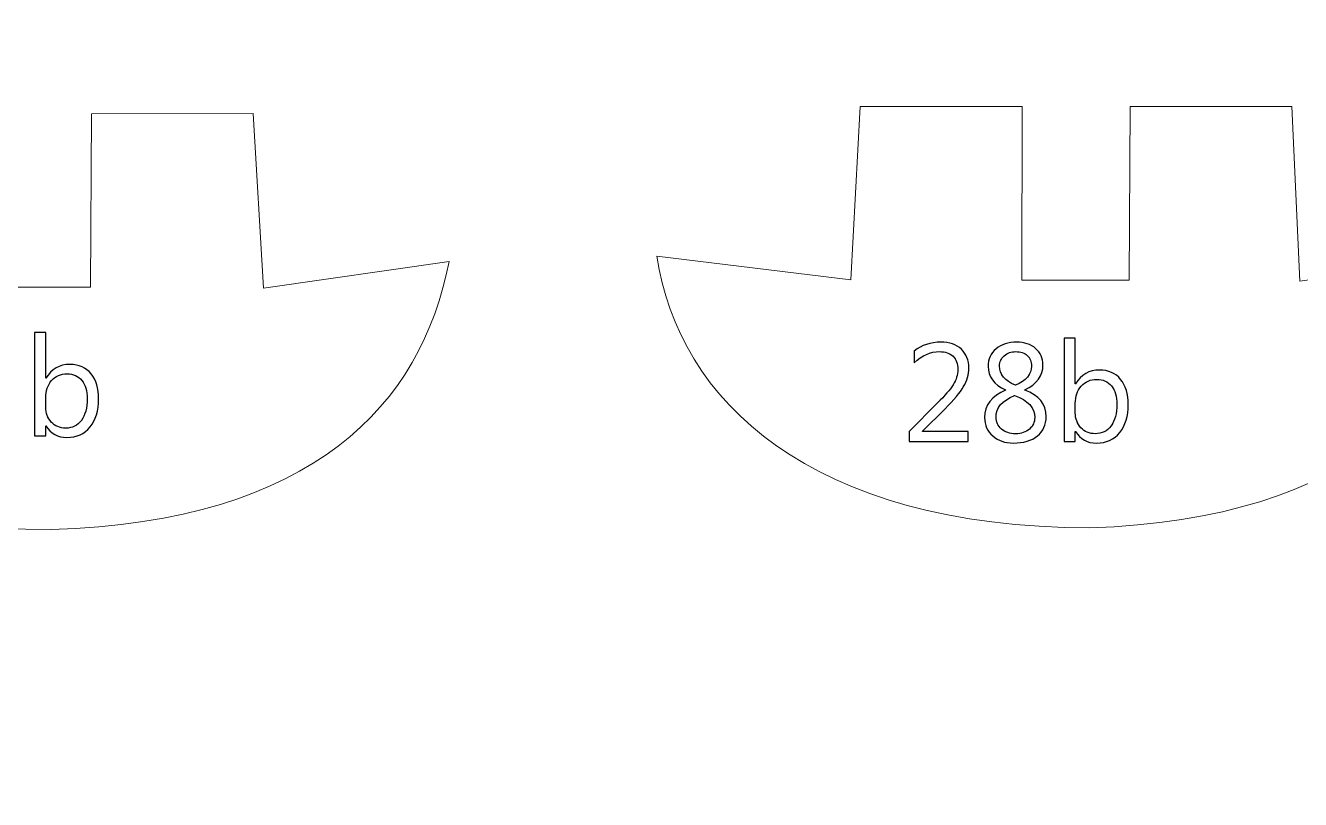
# Model space of a CAD drawing. Header units: centimetres. Extents: x -370 to 378, y -504 to 433.
# Drawn here: x 226.3 to 300.1, y 167.9 to 212.7 of the extents above; entities that cross this region are included whole.
import ezdxf

# ---------------------------------------------------------------- set-up
doc = ezdxf.new("R2010")
doc.units = ezdxf.units.CM
doc.header["$MEASUREMENT"] = 0
doc.layers.add('Camada 1', color=7, linetype='Continuous')
doc.layers.add('Camada 2', color=20, linetype='Continuous')

msp = doc.modelspace()

# ---------------------------------------------------------------- linework, layer by layer
at = {"layer": 'Camada 1', "lineweight": 9}
for points, knots in [([(216.721, 265.254), (216.721, 265.254), (230.116, 265.318), (230.116, 265.318), (230.116, 265.318), (230.116, 265.318), (230.103, 244.768), (230.103, 244.768), (230.103, 244.768), (230.103, 244.768), (236.36, 244.767), (236.36, 244.767), (236.36, 244.767), (236.36, 244.767), (236.371, 265.182), (236.371, 265.182), (236.371, 265.182), (236.371, 265.182), (256.209, 265.182), (256.209, 265.182), (256.209, 265.182), (256.209, 265.182), (256.209, 244.767), (256.209, 244.767), (256.209, 244.767), (256.209, 244.767), (262.443, 244.768), (262.443, 244.768), (262.443, 244.768), (262.443, 244.768), (262.445, 265.213), (262.445, 265.213), (262.445, 265.213), (262.445, 265.213), (282.346, 265.204), (282.346, 265.204), (282.346, 265.204), (282.346, 265.204), (282.296, 244.775), (282.296, 244.775), (282.296, 244.775), (282.296, 244.775), (288.629, 244.768), (288.629, 244.768), (288.629, 244.768), (288.629, 244.768), (288.652, 265.258), (288.652, 265.258), (288.652, 265.258), (288.652, 265.258), (308.479, 265.277), (308.479, 265.277), (308.479, 265.277), (308.479, 265.277), (308.479, 244.77), (308.479, 244.77), (308.479, 244.77), (308.479, 244.77), (314.689, 244.774), (314.689, 244.774), (314.689, 244.774), (314.689, 244.774), (314.79, 265.253), (314.79, 265.253), (314.79, 265.253), (314.79, 265.253), (334.828, 265.214), (334.828, 265.214), (334.828, 265.214), (334.828, 265.214), (334.892, 244.769), (334.892, 244.769), (334.892, 244.769), (334.892, 244.769), (341.063, 244.77), (341.063, 244.77), (341.063, 244.77), (341.063, 244.77), (341.094, 265.214), (341.094, 265.214), (341.094, 265.214), (341.094, 265.214), (366.922, 265.225), (366.922, 265.225), (366.922, 265.225), (366.922, 265.225), (366.966, 256.867), (366.966, 256.867), (366.966, 256.867), (366.966, 256.867), (360.754, 256.873), (360.754, 256.873), (360.754, 256.873), (360.754, 256.873), (360.754, 232.292), (360.754, 232.292), (360.754, 232.292), (360.754, 232.292), (366.964, 232.296), (366.964, 232.296), (366.964, 232.296), (366.964, 232.296), (366.963, 224.01), (366.963, 224.01), (366.963, 224.01), (366.963, 224.01), (210.199, 224.007), (210.199, 224.007), (210.199, 224.007), (210.199, 224.007), (210.193, 236.573), (210.193, 236.573), (210.193, 236.573), (210.193, 236.573), (189.145, 236.573), (189.145, 236.573), (189.145, 236.573), (185.916, 236.501), (184.439, 233.061), (184.413, 226.826), (184.413, 226.826), (184.673, 216.628), (178.684, 212.355), (173.821, 212.903), (173.821, 212.903), (173.821, 212.903), (176.697, 236.149), (176.697, 236.149), (176.697, 236.149), (176.697, 236.149), (170.539, 236.789), (170.539, 236.789), (170.539, 236.789), (170.539, 236.789), (168.49, 221.602), (168.49, 221.602), (168.49, 221.602), (168.49, 221.602), (4.291, 221.42), (4.291, 221.42), (4.291, 221.42), (4.291, 221.42), (4.288, 209.376), (4.288, 209.376), (4.288, 209.376), (4.288, 209.376), (-1.971, 209.374), (-1.971, 209.374), (-1.971, 209.374), (-1.971, 209.374), (-2.239, 168.069), (-2.239, 168.069), (-2.239, 168.069), (-2.239, 168.069), (-66.592, 160.863), (-66.592, 160.863), (-66.592, 160.863), (-66.592, 160.863), (-120.101, 160.892), (-120.101, 160.892), (-120.101, 160.892), (-122.907, 159.848), (-124.083, 157.497), (-123.291, 153.568), (-123.291, 153.568), (-123.291, 153.568), (-121.417, 147.705), (-121.417, 147.705), (-121.417, 147.705), (-119.664, 142.218), (-119.162, 139.073), (-123.559, 137.253), (-123.559, 137.253), (-123.559, 137.253), (-131.456, 134.303), (-131.456, 134.303), (-131.456, 134.303), (-142.328, 129.369), (-143.928, 118.845), (-139.185, 104.494), (-139.185, 104.494), (-136.723, 96.587), (-139.695, 91.079), (-144.309, 92.767), (-144.309, 92.767), (-144.309, 92.767), (-196.019, 110.18), (-196.019, 110.18), (-196.019, 110.18), (-194.826, 114.677), (-193.391, 119.174), (-191.716, 123.67), (-191.716, 123.67), (-191.716, 123.67), (-176.995, 117.362), (-176.995, 117.362), (-176.995, 117.362), (-176.995, 117.362), (-174.937, 123.295), (-174.937, 123.295), (-174.937, 123.295), (-174.937, 123.295), (-189.72, 129.603), (-189.72, 129.603), (-189.72, 129.603), (-187.47, 134.471), (-185.1, 139.218), (-182.609, 143.842), (-182.609, 143.842), (-182.609, 143.842), (-167.889, 135.786), (-167.889, 135.786), (-167.889, 135.786), (-167.889, 135.786), (-164.645, 141.095), (-164.645, 141.095), (-164.645, 141.095), (-164.645, 141.095), (-179.178, 149.214), (-179.178, 149.214), (-179.178, 149.214), (-176.797, 153.396), (-174.316, 157.382), (-171.694, 161.08), (-171.694, 161.08), (-171.694, 161.08), (-158.221, 152.024), (-158.221, 152.024), (-158.221, 152.024), (-158.221, 152.024), (-154.852, 157.145), (-154.852, 157.145), (-154.852, 157.145), (-154.852, 157.145), (-168.138, 166.201), (-168.138, 166.201), (-168.138, 166.201), (-165.271, 169.951), (-162.563, 173.777), (-160.029, 177.692), (-160.029, 177.692), (-160.029, 177.692), (-146.12, 169.011), (-146.12, 169.011), (-146.12, 169.011), (-146.12, 169.011), (-143.438, 174.444), (-143.438, 174.444), (-143.438, 174.444), (-143.438, 174.444), (-157.035, 183.25), (-157.035, 183.25), (-157.035, 183.25), (-151.695, 195.771), (-155.396, 206.053), (-170.299, 212.164), (-170.299, 212.164), (-196.331, 218.03), (-225.837, 215.086), (-252.767, 201.797), (-252.767, 201.797), (-272.125, 191.19), (-291.085, 177.8), (-311.371, 166), (-311.371, 166), (-321.658, 159.339), (-331.851, 153.367), (-342.736, 148.568), (-342.736, 148.568), (-346.86, 147.224), (-349.73, 146.708), (-351.28, 147.57), (-351.28, 147.57), (-360.973, 156.269), (-365.918, 177.156), (-365.135, 212.753), (-365.135, 212.753), (-363.041, 242.961), (-358.027, 262.687), (-349.489, 269.76), (-349.489, 269.76), (-341.694, 272.706), (-312.337, 273.158), (-268.236, 269.823), (-268.236, 269.823), (-238.219, 267.466), (-208.36, 264.64), (-178.599, 261.521), (-178.599, 261.521), (-161.15, 259.512), (-146.663, 274.84), (-133.661, 298.457), (-133.661, 298.457), (-137.932, 299.192), (-140.952, 302.511), (-141.329, 309.219), (-141.329, 309.219), (-141.246, 317.163), (-137.792, 321.124), (-131.21, 321.7), (-131.21, 321.7), (-128.465, 321.723), (-125.72, 321.692), (-122.976, 321.377), (-122.976, 321.377), (-119.251, 320.932), (-117.518, 322.574), (-117.641, 327.134), (-117.641, 327.134), (-117.641, 327.134), (-117.584, 336.153), (-117.584, 336.153), (-117.584, 336.153), (-117.584, 336.153), (-110.776, 336.152), (-110.776, 336.152), (-110.776, 336.152), (-110.776, 336.152), (-110.773, 349.137), (-110.773, 349.137), (-110.773, 349.137), (-110.773, 349.137), (-99.344, 349.13), (-99.344, 349.13), (-99.344, 349.13), (-99.344, 349.13), (-88.153, 362.878), (-88.153, 362.878), (-88.153, 362.878), (-88.153, 362.878), (-34.119, 362.869), (-34.119, 362.869), (-34.119, 362.869), (-34.119, 362.869), (-34.106, 340.512), (-34.106, 340.512), (-34.106, 340.512), (-34.106, 340.512), (-27.597, 340.514), (-27.597, 340.514), (-27.597, 340.514), (-27.597, 340.514), (-27.691, 325.715), (-27.691, 325.715), (-27.691, 325.715), (-27.873, 322.531), (-30.047, 321.13), (-33.358, 320.596), (-33.358, 320.596), (-33.358, 320.596), (-44.151, 320.594), (-44.151, 320.594), (-44.151, 320.594), (-44.151, 320.594), (-44.155, 311.191), (-44.155, 311.191), (-44.155, 311.191), (-44.155, 311.191), (-32.849, 311.191), (-32.849, 311.191), (-32.849, 311.191), (-18.571, 310.629), (-10.255, 308.442), (-6.272, 303.592), (-6.272, 303.592), (-3.714, 300.56), (-2.148, 297.196), (-2.032, 293.351), (-2.032, 293.351), (-2.032, 293.351), (-1.901, 274.856), (-1.901, 274.856), (-1.901, 274.856), (-1.901, 274.856), (4.408, 274.86), (4.408, 274.86), (4.408, 274.86), (4.408, 274.86), (4.426, 260.305), (4.426, 260.305), (4.426, 260.305), (4.426, 260.305), (175.044, 260.301), (175.044, 260.301), (175.044, 260.301), (175.044, 260.301), (175.017, 268.365), (175.017, 268.365), (175.017, 268.365), (179.182, 281.411), (183.274, 295.03), (187.51, 307.504), (187.51, 307.504), (189.372, 313.034), (192.544, 316.081), (197.008, 315.926), (197.008, 315.926), (202.874, 315.367), (206.189, 311.724), (207.985, 306.102), (207.985, 306.102), (211.365, 293.082), (213.787, 278.849), (216.721, 265.254)], [0, 0, 0, 0, 0.009804, 0.009804, 0.009804, 0.009804, 0.019608, 0.019608, 0.019608, 0.019608, 0.029412, 0.029412, 0.029412, 0.029412, 0.039216, 0.039216, 0.039216, 0.039216, 0.04902, 0.04902, 0.04902, 0.04902, 0.058824, 0.058824, 0.058824, 0.058824, 0.068627, 0.068627, 0.068627, 0.068627, 0.078431, 0.078431, 0.078431, 0.078431, 0.088235, 0.088235, 0.088235, 0.088235, 0.098039, 0.098039, 0.098039, 0.098039, 0.107843, 0.107843, 0.107843, 0.107843, 0.117647, 0.117647, 0.117647, 0.117647, 0.127451, 0.127451, 0.127451, 0.127451, 0.137255, 0.137255, 0.137255, 0.137255, 0.147059, 0.147059, 0.147059, 0.147059, 0.156863, 0.156863, 0.156863, 0.156863, 0.166667, 0.166667, 0.166667, 0.166667, 0.176471, 0.176471, 0.176471, 0.176471, 0.186275, 0.186275, 0.186275, 0.186275, 0.196078, 0.196078, 0.196078, 0.196078, 0.205882, 0.205882, 0.205882, 0.205882, 0.215686, 0.215686, 0.215686, 0.215686, 0.22549, 0.22549, 0.22549, 0.22549, 0.235294, 0.235294, 0.235294, 0.235294, 0.245098, 0.245098, 0.245098, 0.245098, 0.254902, 0.254902, 0.254902, 0.254902, 0.264706, 0.264706, 0.264706, 0.264706, 0.27451, 0.27451, 0.27451, 0.27451, 0.284314, 0.284314, 0.284314, 0.284314, 0.294118, 0.294118, 0.294118, 0.294118, 0.303922, 0.303922, 0.303922, 0.303922, 0.313725, 0.313725, 0.313725, 0.313726, 0.323529, 0.323529, 0.323529, 0.323529, 0.333333, 0.333333, 0.333333, 0.333333, 0.343137, 0.343137, 0.343137, 0.343137, 0.352941, 0.352941, 0.352941, 0.352941, 0.362745, 0.362745, 0.362745, 0.362745, 0.372549, 0.372549, 0.372549, 0.372549, 0.382353, 0.382353, 0.382353, 0.382353, 0.392157, 0.392157, 0.392157, 0.392157, 0.401961, 0.401961, 0.401961, 0.401961, 0.411765, 0.411765, 0.411765, 0.411765, 0.421569, 0.421569, 0.421569, 0.421569, 0.431373, 0.431373, 0.431373, 0.431373, 0.441176, 0.441176, 0.441176, 0.441176, 0.45098, 0.45098, 0.45098, 0.45098, 0.460784, 0.460784, 0.460784, 0.460784, 0.470588, 0.470588, 0.470588, 0.470588, 0.480392, 0.480392, 0.480392, 0.480392, 0.490196, 0.490196, 0.490196, 0.490196, 0.5, 0.5, 0.5, 0.5, 0.509804, 0.509804, 0.509804, 0.509804, 0.519608, 0.519608, 0.519608, 0.519608, 0.529412, 0.529412, 0.529412, 0.529412, 0.539216, 0.539216, 0.539216, 0.539216, 0.54902, 0.54902, 0.54902, 0.54902, 0.558824, 0.558824, 0.558824, 0.558824, 0.568627, 0.568627, 0.568627, 0.568627, 0.578431, 0.578431, 0.578431, 0.578431, 0.588235, 0.588235, 0.588235, 0.588235, 0.598039, 0.598039, 0.598039, 0.598039, 0.607843, 0.607843, 0.607843, 0.607843, 0.617647, 0.617647, 0.617647, 0.617647, 0.627451, 0.627451, 0.627451, 0.627451, 0.637255, 0.637255, 0.637255, 0.637255, 0.647059, 0.647059, 0.647059, 0.647059, 0.656863, 0.656863, 0.656863, 0.656863, 0.666667, 0.666667, 0.666667, 0.666667, 0.676471, 0.676471, 0.676471, 0.676471, 0.686275, 0.686275, 0.686275, 0.686275, 0.696078, 0.696078, 0.696078, 0.696078, 0.705882, 0.705882, 0.705882, 0.705882, 0.715686, 0.715686, 0.715686, 0.715686, 0.72549, 0.72549, 0.72549, 0.72549, 0.735294, 0.735294, 0.735294, 0.735294, 0.745098, 0.745098, 0.745098, 0.745098, 0.754902, 0.754902, 0.754902, 0.754902, 0.764706, 0.764706, 0.764706, 0.764706, 0.77451, 0.77451, 0.77451, 0.77451, 0.784314, 0.784314, 0.784314, 0.784314, 0.794118, 0.794118, 0.794118, 0.794118, 0.803922, 0.803922, 0.803922, 0.803922, 0.813725, 0.813725, 0.813725, 0.813726, 0.823529, 0.823529, 0.823529, 0.823529, 0.833333, 0.833333, 0.833333, 0.833333, 0.843137, 0.843137, 0.843137, 0.843137, 0.852941, 0.852941, 0.852941, 0.852941, 0.862745, 0.862745, 0.862745, 0.862745, 0.872549, 0.872549, 0.872549, 0.872549, 0.882353, 0.882353, 0.882353, 0.882353, 0.892157, 0.892157, 0.892157, 0.892157, 0.901961, 0.901961, 0.901961, 0.901961, 0.911765, 0.911765, 0.911765, 0.911765, 0.921569, 0.921569, 0.921569, 0.921569, 0.931373, 0.931373, 0.931373, 0.931373, 0.941176, 0.941176, 0.941176, 0.941176, 0.95098, 0.95098, 0.95098, 0.95098, 0.960784, 0.960784, 0.960784, 0.960784, 0.970588, 0.970588, 0.970588, 0.970588, 0.980392, 0.980392, 0.980392, 0.980392, 1, 1, 1, 1]), ([(214.491, 207.617), (214.491, 207.617), (223.879, 207.615), (223.879, 207.615), (223.879, 207.615), (223.879, 207.615), (223.858, 197.569), (223.858, 197.569), (223.858, 197.569), (223.858, 197.569), (230.069, 197.571), (230.069, 197.571), (230.069, 197.571), (230.069, 197.571), (230.129, 207.612), (230.129, 207.612), (230.129, 207.612), (230.129, 207.612), (239.472, 207.616), (239.472, 207.616), (239.472, 207.616), (239.472, 207.616), (240.088, 197.518), (240.088, 197.518), (240.088, 197.518), (240.088, 197.518), (250.826, 199.071), (250.826, 199.071), (250.826, 199.071), (249.193, 190.783), (243.015, 184.036), (227.793, 183.552), (227.793, 183.552), (211.625, 183.577), (204.134, 190.791), (202.932, 199.121), (202.932, 199.121), (202.932, 199.121), (213.964, 197.582), (213.964, 197.582), (213.964, 197.582), (213.964, 197.582), (214.491, 207.617), (214.491, 207.617)], [0, 0, 0, 0, 0.083333, 0.083333, 0.083333, 0.083333, 0.166667, 0.166667, 0.166667, 0.166667, 0.25, 0.25, 0.25, 0.25, 0.333333, 0.333333, 0.333333, 0.333333, 0.416667, 0.416667, 0.416667, 0.416667, 0.5, 0.5, 0.5, 0.5, 0.583333, 0.583333, 0.583333, 0.583333, 0.666667, 0.666667, 0.666667, 0.666667, 0.75, 0.75, 0.75, 0.75, 0.833333, 0.833333, 0.833333, 0.833333, 1, 1, 1, 1]), ([(274.606, 208.028), (274.606, 208.028), (283.993, 208.026), (283.993, 208.026), (283.993, 208.026), (283.993, 208.026), (283.972, 197.98), (283.972, 197.98), (283.972, 197.98), (283.972, 197.98), (290.183, 197.983), (290.183, 197.983), (290.183, 197.983), (290.183, 197.983), (290.243, 208.024), (290.243, 208.024), (290.243, 208.024), (290.243, 208.024), (299.586, 208.028), (299.586, 208.028), (299.586, 208.028), (299.586, 208.028), (300.049, 197.929), (300.049, 197.929), (300.049, 197.929), (300.049, 197.929), (311.245, 199.483), (311.245, 199.483), (311.245, 199.483), (309.612, 191.194), (303.13, 184.143), (287.907, 183.658), (287.907, 183.658), (271.739, 183.684), (264.053, 191.05), (262.851, 199.38), (262.851, 199.38), (262.851, 199.38), (274.078, 197.994), (274.078, 197.994), (274.078, 197.994), (274.078, 197.994), (274.606, 208.028), (274.606, 208.028)], [0, 0, 0, 0, 0.083333, 0.083333, 0.083333, 0.083333, 0.166667, 0.166667, 0.166667, 0.166667, 0.25, 0.25, 0.25, 0.25, 0.333333, 0.333333, 0.333333, 0.333333, 0.416667, 0.416667, 0.416667, 0.416667, 0.5, 0.5, 0.5, 0.5, 0.583333, 0.583333, 0.583333, 0.583333, 0.666667, 0.666667, 0.666667, 0.666667, 0.75, 0.75, 0.75, 0.75, 0.833333, 0.833333, 0.833333, 0.833333, 1, 1, 1, 1])]:
    msp.add_open_spline(points, degree=3, knots=knots, dxfattribs=at)
at = {"layer": 'Camada 2'}
for points, knots in [([(227.49, 189.558), (227.49, 189.558), (227.474, 189.558), (227.474, 189.558), (227.474, 189.558), (227.474, 189.558), (227.474, 188.98), (227.474, 188.98), (227.474, 188.98), (227.474, 188.98), (226.828, 188.98), (226.828, 188.98), (226.828, 188.98), (226.828, 188.98), (226.828, 194.948), (226.828, 194.948), (226.828, 194.948), (226.828, 194.948), (227.474, 194.948), (227.474, 194.948), (227.474, 194.948), (227.474, 194.948), (227.474, 192.308), (227.474, 192.308), (227.474, 192.308), (227.474, 192.308), (227.49, 192.308), (227.49, 192.308), (227.49, 192.308), (227.807, 192.841), (228.272, 193.109), (228.883, 193.109), (228.883, 193.109), (229.401, 193.109), (229.805, 192.929), (230.098, 192.567), (230.098, 192.567), (230.392, 192.206), (230.538, 191.722), (230.538, 191.114), (230.538, 191.114), (230.538, 190.439), (230.374, 189.898), (230.046, 189.492), (230.046, 189.492), (229.717, 189.086), (229.268, 188.883), (228.698, 188.883), (228.698, 188.883), (228.166, 188.883), (227.763, 189.107), (227.49, 189.558)], [0, 0, 0, 0, 0.071429, 0.071429, 0.071429, 0.071429, 0.142857, 0.142857, 0.142857, 0.142857, 0.214286, 0.214286, 0.214286, 0.214286, 0.285714, 0.285714, 0.285714, 0.285714, 0.357143, 0.357143, 0.357143, 0.357143, 0.428571, 0.428571, 0.428571, 0.428571, 0.5, 0.5, 0.5, 0.5, 0.571429, 0.571429, 0.571429, 0.571429, 0.642857, 0.642857, 0.642857, 0.642857, 0.714286, 0.714286, 0.714286, 0.714286, 0.785714, 0.785714, 0.785714, 0.785714, 0.857143, 0.857143, 0.857143, 0.857143, 1, 1, 1, 1]), ([(280.852, 188.656), (280.852, 188.656), (277.449, 188.656), (277.449, 188.656), (277.449, 188.656), (277.449, 188.656), (277.449, 189.229), (277.449, 189.229), (277.449, 189.229), (277.449, 189.229), (279.094, 190.879), (279.094, 190.879), (279.094, 190.879), (279.515, 191.3), (279.815, 191.649), (279.993, 191.929), (279.993, 191.929), (280.173, 192.208), (280.263, 192.508), (280.263, 192.825), (280.263, 192.825), (280.263, 193.151), (280.171, 193.403), (279.984, 193.582), (279.984, 193.582), (279.797, 193.761), (279.532, 193.85), (279.188, 193.85), (279.188, 193.85), (278.684, 193.85), (278.202, 193.634), (277.739, 193.204), (277.739, 193.204), (277.739, 193.204), (277.739, 193.882), (277.739, 193.882), (277.739, 193.882), (278.18, 194.226), (278.693, 194.398), (279.278, 194.398), (279.278, 194.398), (279.782, 194.398), (280.179, 194.261), (280.468, 193.988), (280.468, 193.988), (280.757, 193.715), (280.901, 193.348), (280.901, 192.888), (280.901, 192.888), (280.901, 192.527), (280.801, 192.172), (280.601, 191.827), (280.601, 191.827), (280.402, 191.481), (280.043, 191.052), (279.526, 190.54), (279.526, 190.54), (279.526, 190.54), (278.223, 189.253), (278.223, 189.253), (278.223, 189.253), (278.223, 189.253), (278.223, 189.237), (278.223, 189.237), (278.223, 189.237), (278.223, 189.237), (280.852, 189.237), (280.852, 189.237), (280.852, 189.237), (280.852, 189.237), (280.852, 188.656), (280.852, 188.656)], [0, 0, 0, 0, 0.052632, 0.052632, 0.052632, 0.052632, 0.105263, 0.105263, 0.105263, 0.105263, 0.157895, 0.157895, 0.157895, 0.157895, 0.210526, 0.210526, 0.210526, 0.210526, 0.263158, 0.263158, 0.263158, 0.263158, 0.315789, 0.315789, 0.315789, 0.315789, 0.368421, 0.368421, 0.368421, 0.368421, 0.421053, 0.421053, 0.421053, 0.421053, 0.473684, 0.473684, 0.473684, 0.473684, 0.526316, 0.526316, 0.526316, 0.526316, 0.578947, 0.578947, 0.578947, 0.578947, 0.631579, 0.631579, 0.631579, 0.631579, 0.684211, 0.684211, 0.684211, 0.684211, 0.736842, 0.736842, 0.736842, 0.736842, 0.789474, 0.789474, 0.789474, 0.789474, 0.842105, 0.842105, 0.842105, 0.842105, 0.894737, 0.894737, 0.894737, 0.894737, 1, 1, 1, 1]), ([(283.03, 191.616), (283.03, 191.616), (283.03, 191.632), (283.03, 191.632), (283.03, 191.632), (282.352, 191.946), (282.014, 192.403), (282.014, 193.003), (282.014, 193.003), (282.014, 193.41), (282.168, 193.745), (282.479, 194.006), (282.479, 194.006), (282.789, 194.268), (283.188, 194.398), (283.678, 194.398), (283.678, 194.398), (284.118, 194.398), (284.481, 194.276), (284.765, 194.031), (284.765, 194.031), (285.048, 193.786), (285.191, 193.473), (285.191, 193.09), (285.191, 193.09), (285.191, 192.464), (284.842, 191.979), (284.143, 191.632), (284.143, 191.632), (284.143, 191.632), (284.143, 191.616), (284.143, 191.616), (284.143, 191.616), (284.965, 191.321), (285.376, 190.812), (285.376, 190.087), (285.376, 190.087), (285.376, 189.62), (285.208, 189.249), (284.872, 188.973), (284.872, 188.973), (284.538, 188.698), (284.07, 188.559), (283.472, 188.559), (283.472, 188.559), (282.989, 188.559), (282.593, 188.696), (282.28, 188.969), (282.28, 188.969), (281.968, 189.242), (281.812, 189.597), (281.812, 190.032), (281.812, 190.032), (281.812, 190.757), (282.218, 191.285), (283.03, 191.616)], [0, 0, 0, 0, 0.066667, 0.066667, 0.066667, 0.066667, 0.133333, 0.133333, 0.133333, 0.133333, 0.2, 0.2, 0.2, 0.2, 0.266667, 0.266667, 0.266667, 0.266667, 0.333333, 0.333333, 0.333333, 0.333333, 0.4, 0.4, 0.4, 0.4, 0.466667, 0.466667, 0.466667, 0.466667, 0.533333, 0.533333, 0.533333, 0.533333, 0.6, 0.6, 0.6, 0.6, 0.666667, 0.666667, 0.666667, 0.666667, 0.733333, 0.733333, 0.733333, 0.733333, 0.8, 0.8, 0.8, 0.8, 0.866667, 0.866667, 0.866667, 0.866667, 1, 1, 1, 1]), ([(287.078, 189.234), (287.078, 189.234), (287.062, 189.234), (287.062, 189.234), (287.062, 189.234), (287.062, 189.234), (287.062, 188.656), (287.062, 188.656), (287.062, 188.656), (287.062, 188.656), (286.417, 188.656), (286.417, 188.656), (286.417, 188.656), (286.417, 188.656), (286.417, 194.624), (286.417, 194.624), (286.417, 194.624), (286.417, 194.624), (287.062, 194.624), (287.062, 194.624), (287.062, 194.624), (287.062, 194.624), (287.062, 191.984), (287.062, 191.984), (287.062, 191.984), (287.062, 191.984), (287.078, 191.984), (287.078, 191.984), (287.078, 191.984), (287.395, 192.518), (287.86, 192.785), (288.472, 192.785), (288.472, 192.785), (288.989, 192.785), (289.394, 192.605), (289.687, 192.243), (289.687, 192.243), (289.98, 191.882), (290.127, 191.398), (290.127, 190.79), (290.127, 190.79), (290.127, 190.116), (289.963, 189.574), (289.634, 189.168), (289.634, 189.168), (289.305, 188.762), (288.856, 188.559), (288.286, 188.559), (288.286, 188.559), (287.754, 188.559), (287.351, 188.784), (287.078, 189.234)], [0, 0, 0, 0, 0.071429, 0.071429, 0.071429, 0.071429, 0.142857, 0.142857, 0.142857, 0.142857, 0.214286, 0.214286, 0.214286, 0.214286, 0.285714, 0.285714, 0.285714, 0.285714, 0.357143, 0.357143, 0.357143, 0.357143, 0.428571, 0.428571, 0.428571, 0.428571, 0.5, 0.5, 0.5, 0.5, 0.571429, 0.571429, 0.571429, 0.571429, 0.642857, 0.642857, 0.642857, 0.642857, 0.714286, 0.714286, 0.714286, 0.714286, 0.785714, 0.785714, 0.785714, 0.785714, 0.857143, 0.857143, 0.857143, 0.857143, 1, 1, 1, 1]), ([(284.53, 193.009), (284.53, 193.27), (284.448, 193.475), (284.285, 193.625), (284.285, 193.625), (284.122, 193.774), (283.899, 193.85), (283.618, 193.85), (283.618, 193.85), (283.355, 193.85), (283.132, 193.772), (282.949, 193.614), (282.949, 193.614), (282.766, 193.458), (282.675, 193.26), (282.675, 193.018), (282.675, 193.018), (282.675, 192.526), (282.981, 192.156), (283.594, 191.906), (283.594, 191.906), (284.218, 192.164), (284.53, 192.531), (284.53, 193.009)], [0, 0, 0, 0, 0.142857, 0.142857, 0.142857, 0.142857, 0.285714, 0.285714, 0.285714, 0.285714, 0.428571, 0.428571, 0.428571, 0.428571, 0.571429, 0.571429, 0.571429, 0.571429, 0.714286, 0.714286, 0.714286, 0.714286, 1, 1, 1, 1]), ([(227.474, 191.19), (227.474, 191.19), (227.474, 190.625), (227.474, 190.625), (227.474, 190.625), (227.474, 190.29), (227.582, 190.007), (227.799, 189.773), (227.799, 189.773), (228.015, 189.54), (228.291, 189.423), (228.624, 189.423), (228.624, 189.423), (229.015, 189.423), (229.322, 189.574), (229.544, 189.874), (229.544, 189.874), (229.765, 190.175), (229.877, 190.591), (229.877, 191.126), (229.877, 191.126), (229.877, 191.577), (229.773, 191.93), (229.565, 192.186), (229.565, 192.186), (229.358, 192.441), (229.077, 192.569), (228.722, 192.569), (228.722, 192.569), (228.347, 192.569), (228.045, 192.438), (227.816, 192.176), (227.816, 192.176), (227.588, 191.914), (227.474, 191.585), (227.474, 191.19)], [0, 0, 0, 0, 0.1, 0.1, 0.1, 0.1, 0.2, 0.2, 0.2, 0.2, 0.3, 0.3, 0.3, 0.3, 0.4, 0.4, 0.4, 0.4, 0.5, 0.5, 0.5, 0.5, 0.6, 0.6, 0.6, 0.6, 0.7, 0.7, 0.7, 0.7, 0.8, 0.8, 0.8, 0.8, 1, 1, 1, 1]), ([(287.062, 190.866), (287.062, 190.866), (287.062, 190.301), (287.062, 190.301), (287.062, 190.301), (287.062, 189.966), (287.171, 189.683), (287.387, 189.449), (287.387, 189.449), (287.604, 189.216), (287.879, 189.099), (288.212, 189.099), (288.212, 189.099), (288.604, 189.099), (288.91, 189.25), (289.132, 189.55), (289.132, 189.55), (289.354, 189.851), (289.465, 190.268), (289.465, 190.803), (289.465, 190.803), (289.465, 191.253), (289.362, 191.606), (289.153, 191.862), (289.153, 191.862), (288.946, 192.117), (288.665, 192.245), (288.311, 192.245), (288.311, 192.245), (287.936, 192.245), (287.633, 192.114), (287.405, 191.852), (287.405, 191.852), (287.176, 191.59), (287.062, 191.261), (287.062, 190.866)], [0, 0, 0, 0, 0.1, 0.1, 0.1, 0.1, 0.2, 0.2, 0.2, 0.2, 0.3, 0.3, 0.3, 0.3, 0.4, 0.4, 0.4, 0.4, 0.5, 0.5, 0.5, 0.5, 0.6, 0.6, 0.6, 0.6, 0.7, 0.7, 0.7, 0.7, 0.8, 0.8, 0.8, 0.8, 1, 1, 1, 1]), ([(283.551, 191.309), (282.832, 191.023), (282.473, 190.606), (282.473, 190.062), (282.473, 190.062), (282.473, 189.781), (282.578, 189.55), (282.786, 189.37), (282.786, 189.37), (282.995, 189.19), (283.269, 189.099), (283.61, 189.099), (283.61, 189.099), (283.935, 189.099), (284.2, 189.188), (284.406, 189.366), (284.406, 189.366), (284.612, 189.543), (284.715, 189.768), (284.715, 190.039), (284.715, 190.039), (284.715, 190.606), (284.327, 191.031), (283.551, 191.309)], [0, 0, 0, 0, 0.142857, 0.142857, 0.142857, 0.142857, 0.285714, 0.285714, 0.285714, 0.285714, 0.428571, 0.428571, 0.428571, 0.428571, 0.571429, 0.571429, 0.571429, 0.571429, 0.714286, 0.714286, 0.714286, 0.714286, 1, 1, 1, 1])]:
    msp.add_open_spline(points, degree=3, knots=knots, dxfattribs=at)
at = {"layer": 'Camada 2', "lineweight": 9}
for points, knots in [([(227.49, 189.558), (227.49, 189.558), (227.474, 189.558), (227.474, 189.558), (227.474, 189.558), (227.474, 189.558), (227.474, 188.98), (227.474, 188.98), (227.474, 188.98), (227.474, 188.98), (226.828, 188.98), (226.828, 188.98), (226.828, 188.98), (226.828, 188.98), (226.828, 194.948), (226.828, 194.948), (226.828, 194.948), (226.828, 194.948), (227.474, 194.948), (227.474, 194.948), (227.474, 194.948), (227.474, 194.948), (227.474, 192.308), (227.474, 192.308), (227.474, 192.308), (227.474, 192.308), (227.49, 192.308), (227.49, 192.308), (227.49, 192.308), (227.807, 192.841), (228.272, 193.109), (228.883, 193.109), (228.883, 193.109), (229.401, 193.109), (229.805, 192.929), (230.098, 192.567), (230.098, 192.567), (230.392, 192.206), (230.538, 191.722), (230.538, 191.114), (230.538, 191.114), (230.538, 190.439), (230.374, 189.898), (230.046, 189.492), (230.046, 189.492), (229.717, 189.086), (229.268, 188.883), (228.698, 188.883), (228.698, 188.883), (228.166, 188.883), (227.763, 189.107), (227.49, 189.558)], [0, 0, 0, 0, 0.071429, 0.071429, 0.071429, 0.071429, 0.142857, 0.142857, 0.142857, 0.142857, 0.214286, 0.214286, 0.214286, 0.214286, 0.285714, 0.285714, 0.285714, 0.285714, 0.357143, 0.357143, 0.357143, 0.357143, 0.428571, 0.428571, 0.428571, 0.428571, 0.5, 0.5, 0.5, 0.5, 0.571429, 0.571429, 0.571429, 0.571429, 0.642857, 0.642857, 0.642857, 0.642857, 0.714286, 0.714286, 0.714286, 0.714286, 0.785714, 0.785714, 0.785714, 0.785714, 0.857143, 0.857143, 0.857143, 0.857143, 1, 1, 1, 1]), ([(280.852, 188.656), (280.852, 188.656), (277.449, 188.656), (277.449, 188.656), (277.449, 188.656), (277.449, 188.656), (277.449, 189.229), (277.449, 189.229), (277.449, 189.229), (277.449, 189.229), (279.094, 190.879), (279.094, 190.879), (279.094, 190.879), (279.515, 191.3), (279.815, 191.649), (279.993, 191.929), (279.993, 191.929), (280.173, 192.208), (280.263, 192.508), (280.263, 192.825), (280.263, 192.825), (280.263, 193.151), (280.171, 193.403), (279.984, 193.582), (279.984, 193.582), (279.797, 193.761), (279.532, 193.85), (279.188, 193.85), (279.188, 193.85), (278.684, 193.85), (278.202, 193.634), (277.739, 193.204), (277.739, 193.204), (277.739, 193.204), (277.739, 193.882), (277.739, 193.882), (277.739, 193.882), (278.18, 194.226), (278.693, 194.398), (279.278, 194.398), (279.278, 194.398), (279.782, 194.398), (280.179, 194.261), (280.468, 193.988), (280.468, 193.988), (280.757, 193.715), (280.901, 193.348), (280.901, 192.888), (280.901, 192.888), (280.901, 192.527), (280.801, 192.172), (280.601, 191.827), (280.601, 191.827), (280.402, 191.481), (280.043, 191.052), (279.526, 190.54), (279.526, 190.54), (279.526, 190.54), (278.223, 189.253), (278.223, 189.253), (278.223, 189.253), (278.223, 189.253), (278.223, 189.237), (278.223, 189.237), (278.223, 189.237), (278.223, 189.237), (280.852, 189.237), (280.852, 189.237), (280.852, 189.237), (280.852, 189.237), (280.852, 188.656), (280.852, 188.656)], [0, 0, 0, 0, 0.052632, 0.052632, 0.052632, 0.052632, 0.105263, 0.105263, 0.105263, 0.105263, 0.157895, 0.157895, 0.157895, 0.157895, 0.210526, 0.210526, 0.210526, 0.210526, 0.263158, 0.263158, 0.263158, 0.263158, 0.315789, 0.315789, 0.315789, 0.315789, 0.368421, 0.368421, 0.368421, 0.368421, 0.421053, 0.421053, 0.421053, 0.421053, 0.473684, 0.473684, 0.473684, 0.473684, 0.526316, 0.526316, 0.526316, 0.526316, 0.578947, 0.578947, 0.578947, 0.578947, 0.631579, 0.631579, 0.631579, 0.631579, 0.684211, 0.684211, 0.684211, 0.684211, 0.736842, 0.736842, 0.736842, 0.736842, 0.789474, 0.789474, 0.789474, 0.789474, 0.842105, 0.842105, 0.842105, 0.842105, 0.894737, 0.894737, 0.894737, 0.894737, 1, 1, 1, 1]), ([(283.03, 191.616), (283.03, 191.616), (283.03, 191.632), (283.03, 191.632), (283.03, 191.632), (282.352, 191.946), (282.014, 192.403), (282.014, 193.003), (282.014, 193.003), (282.014, 193.41), (282.168, 193.745), (282.479, 194.006), (282.479, 194.006), (282.789, 194.268), (283.188, 194.398), (283.678, 194.398), (283.678, 194.398), (284.118, 194.398), (284.481, 194.276), (284.765, 194.031), (284.765, 194.031), (285.048, 193.786), (285.191, 193.473), (285.191, 193.09), (285.191, 193.09), (285.191, 192.464), (284.842, 191.979), (284.143, 191.632), (284.143, 191.632), (284.143, 191.632), (284.143, 191.616), (284.143, 191.616), (284.143, 191.616), (284.965, 191.321), (285.376, 190.812), (285.376, 190.087), (285.376, 190.087), (285.376, 189.62), (285.208, 189.249), (284.872, 188.973), (284.872, 188.973), (284.538, 188.698), (284.07, 188.559), (283.472, 188.559), (283.472, 188.559), (282.989, 188.559), (282.593, 188.696), (282.28, 188.969), (282.28, 188.969), (281.968, 189.242), (281.812, 189.597), (281.812, 190.032), (281.812, 190.032), (281.812, 190.757), (282.218, 191.285), (283.03, 191.616)], [0, 0, 0, 0, 0.066667, 0.066667, 0.066667, 0.066667, 0.133333, 0.133333, 0.133333, 0.133333, 0.2, 0.2, 0.2, 0.2, 0.266667, 0.266667, 0.266667, 0.266667, 0.333333, 0.333333, 0.333333, 0.333333, 0.4, 0.4, 0.4, 0.4, 0.466667, 0.466667, 0.466667, 0.466667, 0.533333, 0.533333, 0.533333, 0.533333, 0.6, 0.6, 0.6, 0.6, 0.666667, 0.666667, 0.666667, 0.666667, 0.733333, 0.733333, 0.733333, 0.733333, 0.8, 0.8, 0.8, 0.8, 0.866667, 0.866667, 0.866667, 0.866667, 1, 1, 1, 1]), ([(287.078, 189.234), (287.078, 189.234), (287.062, 189.234), (287.062, 189.234), (287.062, 189.234), (287.062, 189.234), (287.062, 188.656), (287.062, 188.656), (287.062, 188.656), (287.062, 188.656), (286.417, 188.656), (286.417, 188.656), (286.417, 188.656), (286.417, 188.656), (286.417, 194.624), (286.417, 194.624), (286.417, 194.624), (286.417, 194.624), (287.062, 194.624), (287.062, 194.624), (287.062, 194.624), (287.062, 194.624), (287.062, 191.984), (287.062, 191.984), (287.062, 191.984), (287.062, 191.984), (287.078, 191.984), (287.078, 191.984), (287.078, 191.984), (287.395, 192.518), (287.86, 192.785), (288.472, 192.785), (288.472, 192.785), (288.989, 192.785), (289.394, 192.605), (289.687, 192.243), (289.687, 192.243), (289.98, 191.882), (290.127, 191.398), (290.127, 190.79), (290.127, 190.79), (290.127, 190.116), (289.963, 189.574), (289.634, 189.168), (289.634, 189.168), (289.305, 188.762), (288.856, 188.559), (288.286, 188.559), (288.286, 188.559), (287.754, 188.559), (287.351, 188.784), (287.078, 189.234)], [0, 0, 0, 0, 0.071429, 0.071429, 0.071429, 0.071429, 0.142857, 0.142857, 0.142857, 0.142857, 0.214286, 0.214286, 0.214286, 0.214286, 0.285714, 0.285714, 0.285714, 0.285714, 0.357143, 0.357143, 0.357143, 0.357143, 0.428571, 0.428571, 0.428571, 0.428571, 0.5, 0.5, 0.5, 0.5, 0.571429, 0.571429, 0.571429, 0.571429, 0.642857, 0.642857, 0.642857, 0.642857, 0.714286, 0.714286, 0.714286, 0.714286, 0.785714, 0.785714, 0.785714, 0.785714, 0.857143, 0.857143, 0.857143, 0.857143, 1, 1, 1, 1]), ([(284.53, 193.009), (284.53, 193.27), (284.448, 193.475), (284.285, 193.625), (284.285, 193.625), (284.122, 193.774), (283.899, 193.85), (283.618, 193.85), (283.618, 193.85), (283.355, 193.85), (283.132, 193.772), (282.949, 193.614), (282.949, 193.614), (282.766, 193.458), (282.675, 193.26), (282.675, 193.018), (282.675, 193.018), (282.675, 192.526), (282.981, 192.156), (283.594, 191.906), (283.594, 191.906), (284.218, 192.164), (284.53, 192.531), (284.53, 193.009)], [0, 0, 0, 0, 0.142857, 0.142857, 0.142857, 0.142857, 0.285714, 0.285714, 0.285714, 0.285714, 0.428571, 0.428571, 0.428571, 0.428571, 0.571429, 0.571429, 0.571429, 0.571429, 0.714286, 0.714286, 0.714286, 0.714286, 1, 1, 1, 1]), ([(227.474, 191.19), (227.474, 191.19), (227.474, 190.625), (227.474, 190.625), (227.474, 190.625), (227.474, 190.29), (227.582, 190.007), (227.799, 189.773), (227.799, 189.773), (228.015, 189.54), (228.291, 189.423), (228.624, 189.423), (228.624, 189.423), (229.015, 189.423), (229.322, 189.574), (229.544, 189.874), (229.544, 189.874), (229.765, 190.175), (229.877, 190.591), (229.877, 191.126), (229.877, 191.126), (229.877, 191.577), (229.773, 191.93), (229.565, 192.186), (229.565, 192.186), (229.358, 192.441), (229.077, 192.569), (228.722, 192.569), (228.722, 192.569), (228.347, 192.569), (228.045, 192.438), (227.816, 192.176), (227.816, 192.176), (227.588, 191.914), (227.474, 191.585), (227.474, 191.19)], [0, 0, 0, 0, 0.1, 0.1, 0.1, 0.1, 0.2, 0.2, 0.2, 0.2, 0.3, 0.3, 0.3, 0.3, 0.4, 0.4, 0.4, 0.4, 0.5, 0.5, 0.5, 0.5, 0.6, 0.6, 0.6, 0.6, 0.7, 0.7, 0.7, 0.7, 0.8, 0.8, 0.8, 0.8, 1, 1, 1, 1]), ([(287.062, 190.866), (287.062, 190.866), (287.062, 190.301), (287.062, 190.301), (287.062, 190.301), (287.062, 189.966), (287.171, 189.683), (287.387, 189.449), (287.387, 189.449), (287.604, 189.216), (287.879, 189.099), (288.212, 189.099), (288.212, 189.099), (288.604, 189.099), (288.91, 189.25), (289.132, 189.55), (289.132, 189.55), (289.354, 189.851), (289.465, 190.268), (289.465, 190.803), (289.465, 190.803), (289.465, 191.253), (289.362, 191.606), (289.153, 191.862), (289.153, 191.862), (288.946, 192.117), (288.665, 192.245), (288.311, 192.245), (288.311, 192.245), (287.936, 192.245), (287.633, 192.114), (287.405, 191.852), (287.405, 191.852), (287.176, 191.59), (287.062, 191.261), (287.062, 190.866)], [0, 0, 0, 0, 0.1, 0.1, 0.1, 0.1, 0.2, 0.2, 0.2, 0.2, 0.3, 0.3, 0.3, 0.3, 0.4, 0.4, 0.4, 0.4, 0.5, 0.5, 0.5, 0.5, 0.6, 0.6, 0.6, 0.6, 0.7, 0.7, 0.7, 0.7, 0.8, 0.8, 0.8, 0.8, 1, 1, 1, 1]), ([(283.551, 191.309), (282.832, 191.023), (282.473, 190.606), (282.473, 190.062), (282.473, 190.062), (282.473, 189.781), (282.578, 189.55), (282.786, 189.37), (282.786, 189.37), (282.995, 189.19), (283.269, 189.099), (283.61, 189.099), (283.61, 189.099), (283.935, 189.099), (284.2, 189.188), (284.406, 189.366), (284.406, 189.366), (284.612, 189.543), (284.715, 189.768), (284.715, 190.039), (284.715, 190.039), (284.715, 190.606), (284.327, 191.031), (283.551, 191.309)], [0, 0, 0, 0, 0.142857, 0.142857, 0.142857, 0.142857, 0.285714, 0.285714, 0.285714, 0.285714, 0.428571, 0.428571, 0.428571, 0.428571, 0.571429, 0.571429, 0.571429, 0.571429, 0.714286, 0.714286, 0.714286, 0.714286, 1, 1, 1, 1])]:
    msp.add_open_spline(points, degree=3, knots=knots, dxfattribs=at)

doc.saveas('drawing.dxf')
